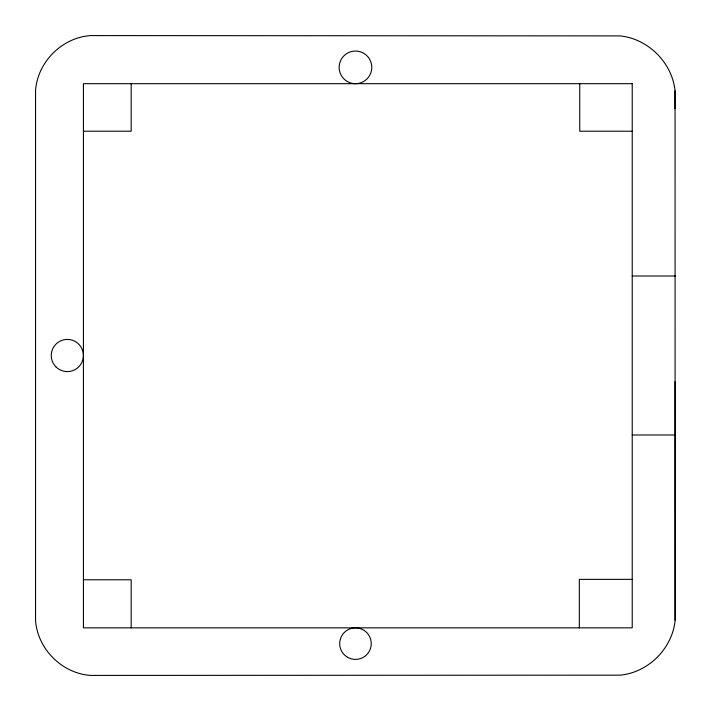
<?xml version="1.0" encoding="UTF-8"?>
<svg xmlns="http://www.w3.org/2000/svg" width="711" height="711" viewBox="0 0 711 711"><rect width="100%" height="100%" fill="white"/><g stroke="black" fill="none" stroke-linecap="round" stroke-linejoin="round"><path stroke-width="1.07" d="M675.13 620.17L675.059 90.848C672.171 62.71 648.254 38.794 620.116 35.906L90.706 35.586C62.061 37.452 37.416 62.097 35.55 90.741L35.55 620.259C37.407 648.903 62.061 673.557 90.706 675.414L620.143 675.157C648.388 672.49 672.464 648.423 675.13 620.17L675.095 381.585M83.418 131.215L131.188 131.215L131.188 83.685M632.221 131.215L579.749 131.215L579.749 83.685M632.221 276.01L675.45 276.01M632.221 434.99L675.45 434.99M632.221 579.358L579.323 579.358L579.323 627.849M83.418 579.776L131.188 579.776L131.188 627.849M675.059 90.848L675.059 108.605M632.221 83.685L83.418 83.685L83.418 627.849L632.221 627.849L632.221 83.685M55.956 366.876A16.086 16.086 0 0 0 82.876 359.659A16.086 16.086 0 0 0 63.172 339.965A16.086 16.086 0 0 0 55.956 366.876M347.306 81.498A16.317 16.317 0 0 0 371.782 67.367A16.317 16.317 0 0 0 347.306 53.236A16.317 16.317 0 0 0 347.306 81.498M347.572 657.293A15.775 15.775 0 0 0 371.249 643.633A15.775 15.775 0 0 0 347.572 629.964A15.775 15.775 0 0 0 347.572 657.293"/></g></svg>
